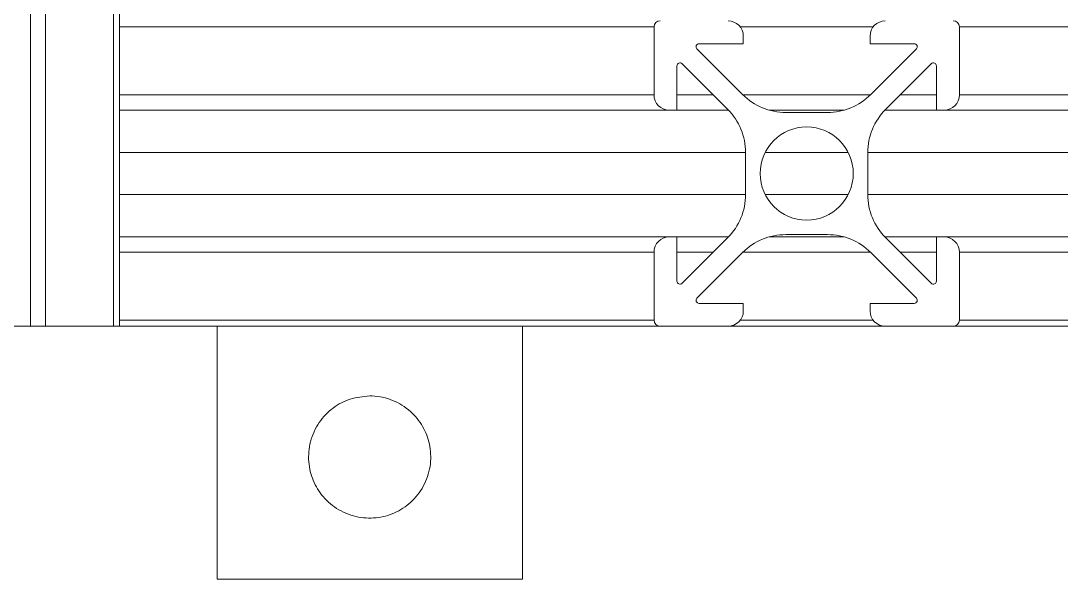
# Model space of a CAD drawing. Header units: millimetres. Extents: x -331 to 5585, y -2655 to 1513.
# Drawn here: x 2633.5 to 2701.7, y 1031.6 to 1068.2 of the extents above; entities that cross this region are included whole.
import ezdxf

# ---------------------------------------------------------------- set-up
doc = ezdxf.new("R2010")
doc.units = ezdxf.units.MM

msp = doc.modelspace()

# ---------------------------------------------------------------- linework, layer by layer
at = {"color": 7, "linetype": 'Continuous', "lineweight": 15}
for p, q in [((2634.141, 1048.158), (2634.141, 1243.158)), ((2635.141, 1243.158), (2635.141, 1048.158)), ((2639.591, 1048.158), (2639.591, 1243.158)), ((2639.991, 1243.158), (2639.991, 1048.158)), ((2674.991, 1067.758), (2674.991, 1063.308)), ((2694.991, 1063.308), (2694.991, 1067.758)), ((2677.946, 1066.658), (2680.841, 1066.658)), ((2680.841, 1067.158), (2680.841, 1066.658)), ((2689.141, 1066.658), (2689.141, 1067.158)), ((2689.141, 1066.658), (2692.035, 1066.658)), ((2680.792, 1063.329), (2677.805, 1066.316)), ((2692.177, 1066.316), (2689.19, 1063.329)), ((2676.491, 1062.308), (2676.491, 1065.202)), ((2676.832, 1065.343), (2679.819, 1062.356)), ((2690.162, 1062.356), (2693.149, 1065.343)), ((2693.491, 1065.202), (2693.491, 1062.308)), ((2675.991, 1062.308), (2639.991, 1062.308)), ((2676.491, 1062.308), (2675.991, 1062.308)), ((2679.867, 1062.308), (2676.491, 1062.308)), ((2687.446, 1062.308), (2682.535, 1062.308)), ((2686.361, 1062.158), (2683.62, 1062.158)), ((2693.491, 1062.308), (2690.114, 1062.308)), ((2693.991, 1062.308), (2693.491, 1062.308)), ((2727.491, 1062.308), (2693.991, 1062.308)), ((2680.991, 1059.528), (2680.991, 1056.787)), ((2688.991, 1056.787), (2688.991, 1059.528)), ((2675.991, 1054.008), (2639.991, 1054.008)), ((2675.991, 1054.008), (2676.491, 1054.008)), ((2676.491, 1051.113), (2676.491, 1054.008)), ((2679.867, 1054.008), (2676.491, 1054.008)), ((2679.819, 1053.959), (2676.832, 1050.972)), ((2687.446, 1054.008), (2682.535, 1054.008)), ((2683.62, 1054.158), (2686.361, 1054.158)), ((2693.491, 1054.008), (2690.114, 1054.008)), ((2693.149, 1050.972), (2690.162, 1053.959)), ((2693.491, 1054.008), (2693.491, 1051.113)), ((2693.491, 1054.008), (2693.991, 1054.008)), ((2727.491, 1054.008), (2693.991, 1054.008)), ((2674.991, 1053.008), (2674.991, 1048.558)), ((2677.805, 1049.999), (2680.792, 1052.986)), ((2689.19, 1052.986), (2692.177, 1049.999)), ((2694.991, 1048.558), (2694.991, 1053.008)), ((2680.841, 1049.658), (2677.946, 1049.658)), ((2680.841, 1049.658), (2680.841, 1049.158)), ((2689.141, 1049.158), (2689.141, 1049.658)), ((2692.035, 1049.658), (2689.141, 1049.658)), ((2634.19, 1048.158), (2631.361, 1048.158)), ((2634.141, 1048.158), (2635.141, 1048.158)), ((2639.591, 1048.158), (2635.141, 1048.158)), ((2639.591, 1048.158), (2639.991, 1048.158)), ((2675.391, 1048.158), (2639.991, 1048.158)), ((2646.367, 1048.158), (2646.367, 1031.596)), ((2666.367, 1031.596), (2666.367, 1048.158)), ((2675.391, 1048.158), (2679.841, 1048.158)), ((2690.141, 1048.158), (2679.841, 1048.158)), ((2690.141, 1048.158), (2694.591, 1048.158)), ((2727.491, 1048.158), (2694.591, 1048.158))]:
    msp.add_line(p, q, dxfattribs=at)
at = {"color": 8, "linetype": 'Continuous', "lineweight": 15}
for p, q in [((2674.991, 1067.758), (2639.991, 1067.758)), ((2689.341, 1067.758), (2680.641, 1067.758)), ((2727.491, 1067.758), (2694.991, 1067.758)), ((2639.991, 1063.308), (2674.991, 1063.308)), ((2676.491, 1063.308), (2678.868, 1063.308)), ((2680.814, 1063.308), (2689.168, 1063.308)), ((2691.114, 1063.308), (2693.491, 1063.308)), ((2694.991, 1063.308), (2727.491, 1063.308)), ((2680.991, 1059.528), (2639.991, 1059.528)), ((2687.716, 1059.528), (2682.266, 1059.528)), ((2727.491, 1059.528), (2688.991, 1059.528)), ((2639.991, 1056.787), (2680.991, 1056.787)), ((2682.266, 1056.787), (2687.716, 1056.787)), ((2688.991, 1056.787), (2727.491, 1056.787)), ((2674.991, 1053.008), (2639.991, 1053.008)), ((2678.868, 1053.008), (2676.491, 1053.008)), ((2689.168, 1053.008), (2680.814, 1053.008)), ((2693.491, 1053.008), (2691.114, 1053.008)), ((2727.491, 1053.008), (2694.991, 1053.008)), ((2639.991, 1048.558), (2674.991, 1048.558)), ((2680.641, 1048.558), (2689.341, 1048.558)), ((2694.991, 1048.558), (2727.491, 1048.558)), ((2646.367, 1031.596), (2666.367, 1031.596))]:
    msp.add_line(p, q, dxfattribs=at)
at = {"color": 7, "linetype": 'Continuous', "lineweight": 15}
msp.add_circle((2684.991, 1058.158), 3.05, dxfattribs=at)
for centre, radius, start, end in [((2675.391, 1067.758), 0.4, 90, 180), ((2679.841, 1067.158), 1, 0, 90), ((2690.141, 1067.158), 1, 90, 180), ((2694.591, 1067.758), 0.4, 0, 90), ((2677.946, 1066.458), 0.2, 90, 225), ((2692.035, 1066.458), 0.2, 315, 90), ((2676.691, 1065.202), 0.2, 45, 180), ((2693.291, 1065.202), 0.2, 0, 135), ((2675.991, 1063.308), 1, 180, 270), ((2683.62, 1066.158), 4, 225, 270), ((2686.361, 1066.158), 4, 270, 315), ((2693.991, 1063.308), 1, 270, 0), ((2676.991, 1059.528), 4, 0, 45), ((2692.991, 1059.528), 4, 135, 180), ((2676.991, 1056.787), 4, 315, 0), ((2692.991, 1056.787), 4, 180, 225), ((2675.991, 1053.008), 1, 90, 180), ((2683.62, 1050.158), 4, 90, 135), ((2686.361, 1050.158), 4, 45, 90), ((2693.991, 1053.008), 1, 360, 90), ((2676.691, 1051.113), 0.2, 180, 315), ((2693.291, 1051.113), 0.2, 225, 360), ((2677.946, 1049.858), 0.2, 135, 270), ((2692.035, 1049.858), 0.2, 270, 45), ((2679.841, 1049.158), 1, 270, 360), ((2690.141, 1049.158), 1, 180, 270), ((2675.391, 1048.558), 0.4, 180, 270), ((2694.591, 1048.558), 0.4, 270, 360)]:
    msp.add_arc(centre, radius, start, end, dxfattribs=at)
msp.add_open_spline([(2656.367, 1043.596), (2655.936, 1043.555), (2655.075, 1043.473), (2653.919, 1042.841), (2652.995, 1041.887), (2652.425, 1040.643), (2652.308, 1039.295), (2652.614, 1038.033), (2653.287, 1036.935), (2654.31, 1036.075), (2655.595, 1035.592), (2656.94, 1035.566), (2658.178, 1035.954), (2659.238, 1036.708), (2660.028, 1037.798), (2660.415, 1039.112), (2660.346, 1040.442), (2659.882, 1041.639), (2659.06, 1042.653), (2657.91, 1043.371), (2656.936, 1043.588), (2656.424, 1043.595), (2656.367, 1043.596)], degree=3, knots=[0, 0, 0, 0, 0.050887, 0.101691, 0.154678, 0.209989, 0.262755, 0.311876, 0.362031, 0.416059, 0.471112, 0.522893, 0.572372, 0.62339, 0.677768, 0.732622, 0.783523, 0.83245, 0.884192, 0.939281, 0.993247, 1, 1, 1, 1], dxfattribs=at)

doc.saveas('drawing.dxf')
